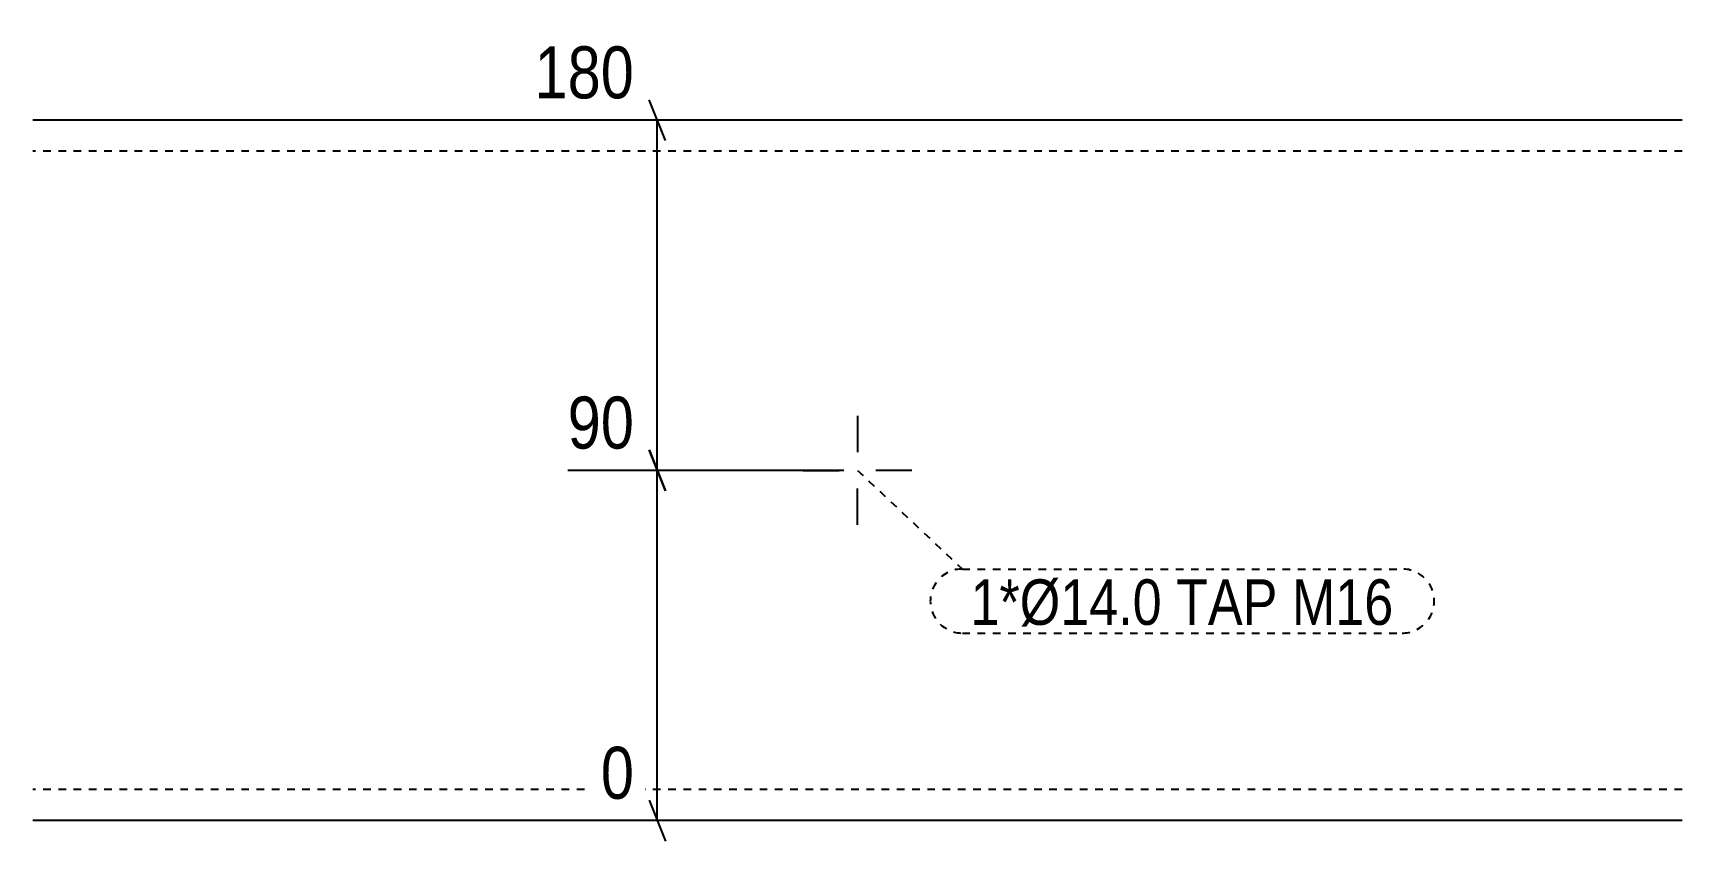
# Model space of a CAD drawing. Header units: millimetres. Extents: x 8 to 21594, y 10 to 324.
# Drawn here: x 16201.8 to 16625.8, y 10.5 to 218.2 of the extents above; entities that cross this region are included whole.
import ezdxf

# ---------------------------------------------------------------- set-up
doc = ezdxf.new("R2010")
doc.units = ezdxf.units.MM
doc.linetypes.add('DXK_LINE_DOT2', pattern=[3.9198, 1.9599, -1.9599])
for name, color, linetype in [('MÅLSÆTNING', 7, 'Continuous'), ('STÅL', 7, 'Continuous'), ('TEKST', 7, 'Continuous')]:
    doc.layers.add(name, color=color, linetype=linetype)
doc.styles.add('Arial Narrow', font='ARIALN.TTF', dxfattribs={"height": 0.2})

msp = doc.modelspace()

# ---------------------------------------------------------------- linework, layer by layer
at = {"layer": 'MÅLSÆTNING', "color": 7, "linetype": 'Continuous'}
for p, q in [((16364.38, 190.5), (16360.18, 201)), ((16410.28, 195.75), (16330.74, 195.75)), ((16362.28, 105.75), (16362.28, 195.75)), ((16360.18, 111), (16364.38, 100.5)), ((16364.38, 100.5), (16360.18, 111)), ((16410.28, 105.75), (16339.27, 105.75)), ((16410.28, 105.75), (16339.27, 105.75)), ((16362.28, 15.75), (16362.28, 105.75)), ((16360.18, 21), (16364.38, 10.5)), ((16410.28, 15.75), (16347.8, 15.75))]:
    msp.add_line(p, q, dxfattribs=at)
at = {"layer": 'STÅL', "color": 2, "linetype": 'Continuous'}
for p, q in [((16625.78, 195.75), (16201.78, 195.75)), ((16625.78, 15.75), (16201.78, 15.75))]:
    msp.add_line(p, q, dxfattribs=at)
at = {"layer": 'STÅL', "color": 7, "linetype": 'DXK_LINE_DOT2'}
for p, q in [((16625.78, 187.75), (16201.78, 187.75)), ((16625.78, 23.75), (16201.78, 23.75))]:
    msp.add_line(p, q, dxfattribs=at)
at = {"layer": 'STÅL', "color": 3, "linetype": 'Continuous'}
for p, q in [((16413.78, 119.75), (16413.78, 110.43)), ((16399.78, 105.75), (16409.11, 105.75)), ((16427.78, 105.75), (16418.46, 105.75)), ((16413.78, 91.75), (16413.78, 101.07))]:
    msp.add_line(p, q, dxfattribs=at)

# ---------------------------------------------------------------- wipeouts: each hides what was drawn before it
at = {"color": 0}
msp.add_wipeout([(16551.76, 66.05), (16551.76, 78.3), (16442.84, 78.3), (16442.84, 66.05)], dxfattribs=at).dxf.layer = 'TEKST'

# ---------------------------------------------------------------- next in the draw order: wipeouts: each hides what was drawn before it
at = {"color": 0, "linetype": 'Continuous'}
for points in [[(16359.13, 198.55), (16359.13, 218.15), (16327.94, 218.15), (16327.94, 198.55)], [(16359.13, 108.55), (16359.13, 128.15), (16336.47, 128.15), (16336.47, 108.55)], [(16359.13, 18.55), (16359.13, 38.15), (16345, 38.15), (16345, 18.55)]]:
    msp.add_wipeout(points, dxfattribs=at).dxf.layer = 'MÅLSÆTNING'
at = {"color": 0}
msp.add_wipeout([(16551.76, 66.05), (16551.76, 78.3), (16442.84, 78.3), (16442.84, 66.05)], dxfattribs=at).dxf.layer = 'TEKST'

# ---------------------------------------------------------------- next in the draw order: linework, layer by layer
at = {"layer": 'TEKST', "color": 7, "linetype": 'DXK_LINE_DOT2'}
for p, q in [((16413.78, 105.75), (16440.74, 80.4)), ((16440.74, 80.4), (16553.86, 80.4)), ((16440.74, 63.95), (16553.86, 63.95))]:
    msp.add_line(p, q, dxfattribs=at)
for centre, start, end in [((16440.74, 72.17), 90, 270), ((16553.86, 72.17), 270, 90)]:
    msp.add_arc(centre, 8.23, start, end, dxfattribs=at)

# ---------------------------------------------------------------- next in the draw order: texts
at = {"layer": 'MÅLSÆTNING', "color": 3, "linetype": 'Continuous', "style": 'Arial Narrow'}
for s, height, p in [('180', 13.362, (16330.74, 201.35)), ('90', 13.362, (16339.27, 111.35)), ('0', 13.36, (16347.8, 21.35))]:
    msp.add_text(s, height=height, dxfattribs=at).set_placement(p)
at = {"layer": 'TEKST', "color": 3, "style": 'Arial Narrow'}
msp.add_text('1*Ø14.0 TAP M16', height=11.6917, dxfattribs=at).set_placement((16442.84, 66.05))

doc.saveas('drawing.dxf')
